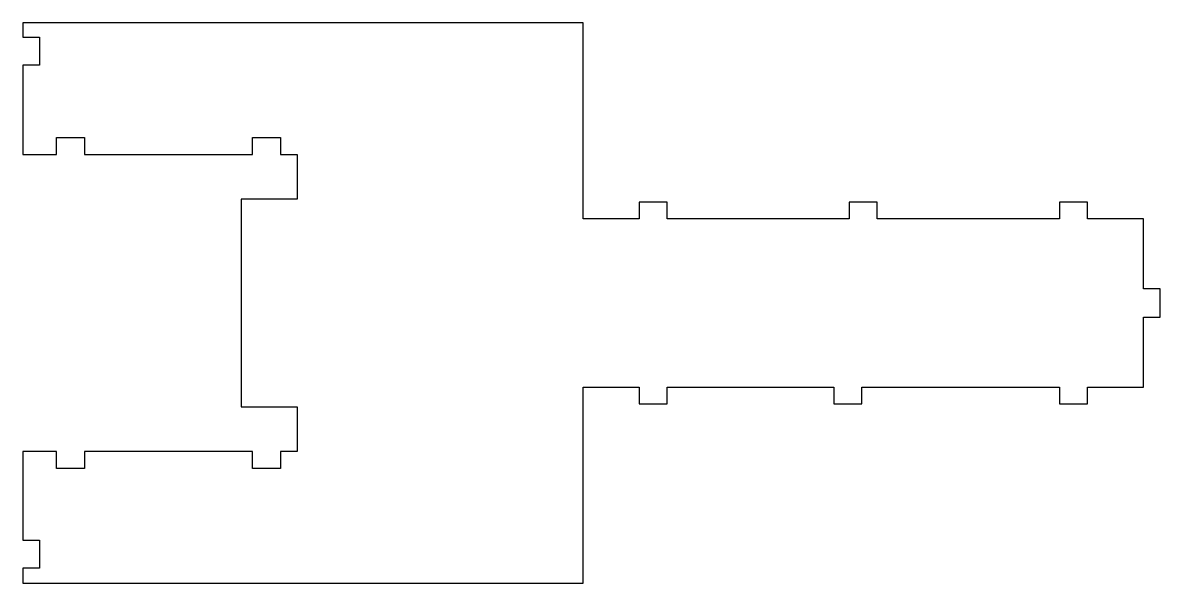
# Model space of a CAD drawing. Header units: millimetres. Extents: x -3 to 200, y 154 to 254.
import ezdxf

# ---------------------------------------------------------------- set-up
doc = ezdxf.new("R2010")
doc.units = ezdxf.units.MM

msp = doc.modelspace()

# ---------------------------------------------------------------- linework, layer by layer
msp.add_lwpolyline([(8, 230.39), (38, 230.39), (38, 233.39), (43, 233.39), (43, 230.39), (46, 230.39), (46, 222.39), (36, 222.39), (36, 185.39), (46, 185.39), (46, 177.39), (43, 177.39), (43, 174.39), (38, 174.39), (38, 177.39), (8, 177.39), (8, 174.39), (3, 174.39), (3, 177.39), (-3, 177.39), (-3, 161.59), (0, 161.59), (0, 156.59), (-3, 156.59), (-3, 153.89), (97, 153.89), (97, 188.89), (107, 188.89), (107, 185.89), (112, 185.89), (112, 188.89), (141.74, 188.89), (141.74, 185.89), (146.74, 185.89), (146.74, 188.89), (182, 188.89), (182, 185.89), (187, 185.89), (187, 188.89), (197, 188.89), (197, 201.39), (200, 201.39), (200, 206.39), (197, 206.39), (197, 218.89), (187, 218.89), (187, 221.89), (182, 221.89), (182, 218.89), (149.5, 218.89), (149.5, 221.89), (144.5, 221.89), (144.5, 218.89), (112, 218.89), (112, 221.89), (107, 221.89), (107, 218.89), (97, 218.89), (97, 253.89), (-3, 253.89), (-3, 251.32), (0, 251.32), (0, 246.32), (-3, 246.32), (-3, 230.39), (3, 230.39), (3, 233.39), (8, 233.39)], close=True)

doc.saveas('drawing.dxf')
